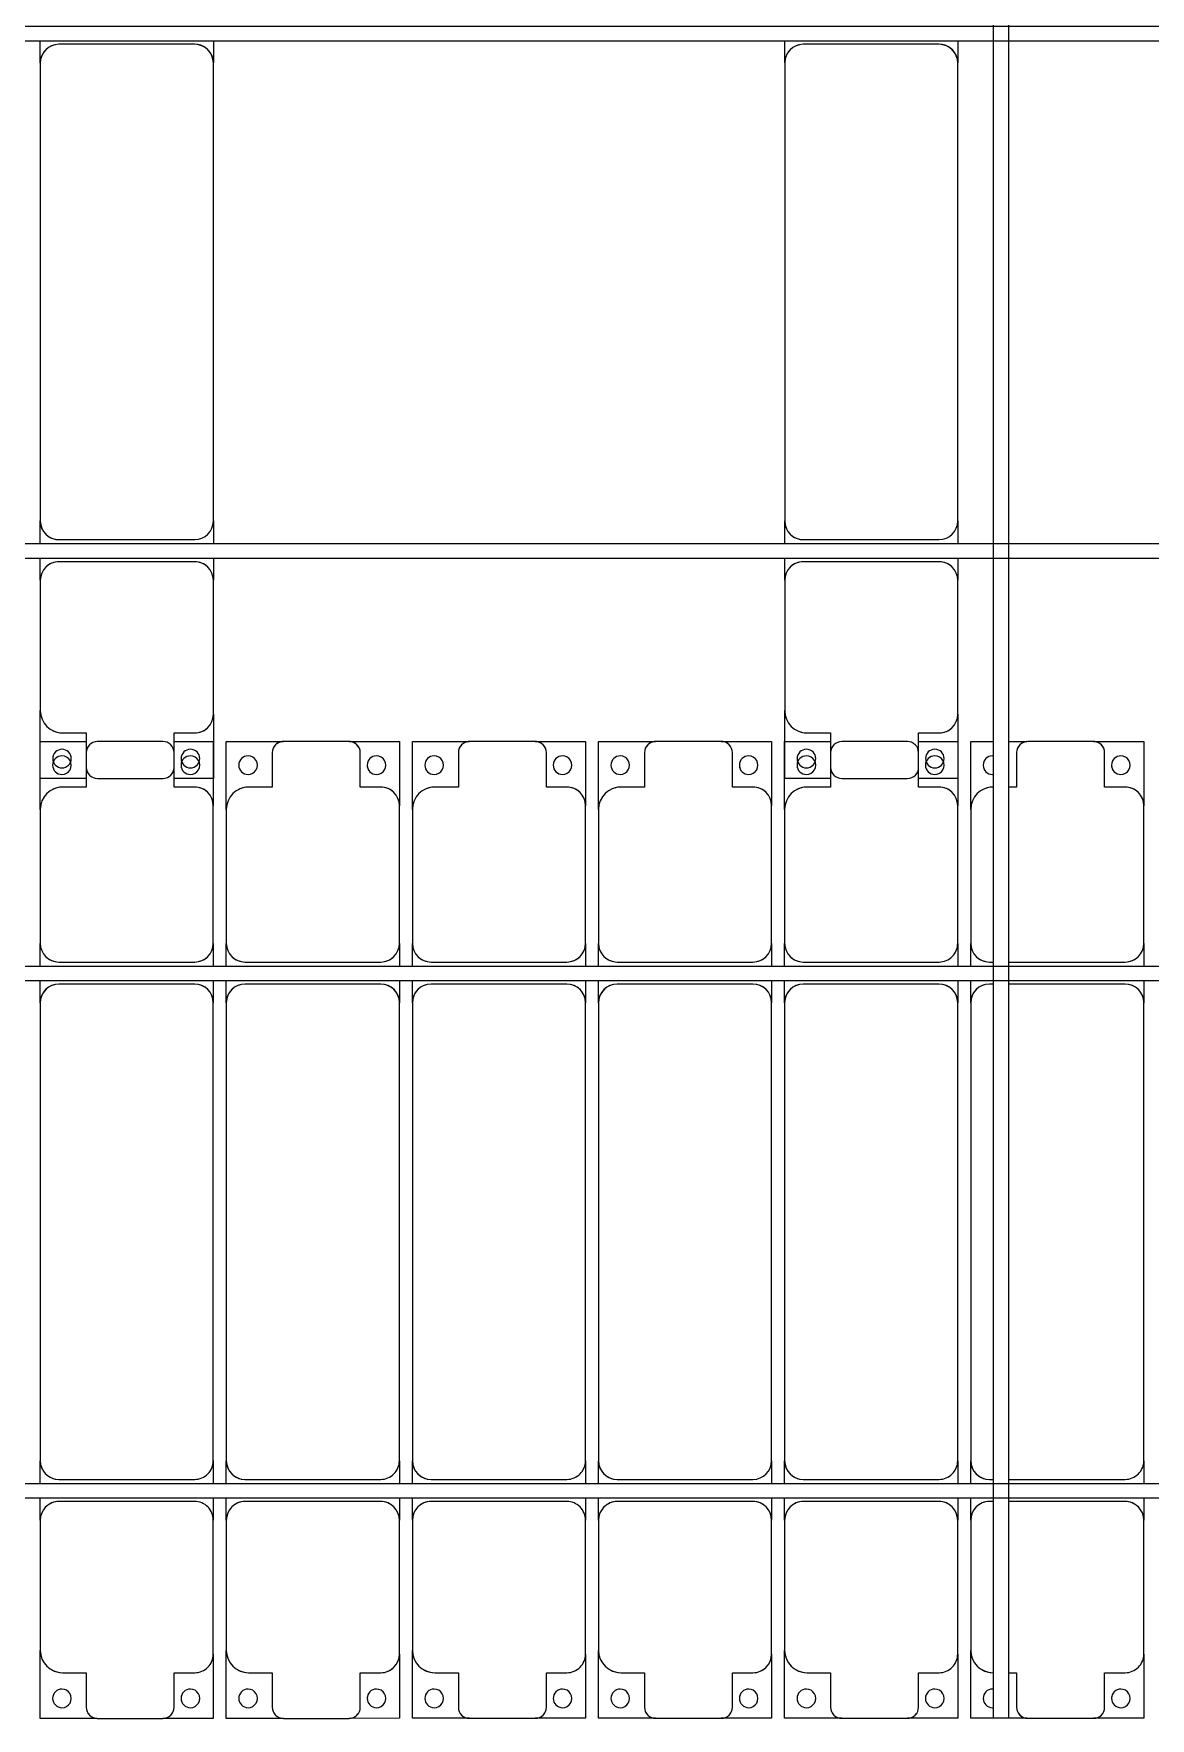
# Model space of a CAD drawing. Header units: millimetres. Extents: x -178706 to 107777, y -87310 to 933.
# Drawn here: x -17141 to -14141, y -79787 to -75261 of the extents above; entities that cross this region are included whole.
import ezdxf

# ---------------------------------------------------------------- set-up
doc = ezdxf.new("R2010")
doc.units = ezdxf.units.MM
doc.layers.add('A-GENM', color=13, linetype='Continuous', lineweight=9)
doc.layers.add('S-BEAM', color=12, linetype='Continuous', lineweight=9)

# ---------------------------------------------------------------- blocks, each defined once
blk = doc.blocks.new('Dải phao đi lại kèm đỡ invester - DẢI PHAO ĐI LẠI-19658-BỐ TRÍ KHUNG KẾT CẤU BÈ PIN 04')
at = {"layer": 'A-GENM', "color": 7}
for p, q in [((153758.4, 1312.2), (153882, 1312.2)), ((153758.4, 1129.7), (153758.4, 1312.2)), ((153881.8, 1282.2), (153881.8, 1189.7)), ((154088.2, 1312.2), (153911.8, 1312.2)), ((154118.2, 1189.7), (154118.2, 1282.2)), ((154118.4, 1312.2), (154223.4, 1312.2)), ((154223.4, 1312.2), (154223.4, 1139.7)), ((154258.4, 1312.2), (154411.8, 1312.2)), ((154258.4, 1129.7), (154258.4, 1312.2)), ((154381.8, 1282.2), (154381.8, 1189.7)), ((154588.2, 1312.2), (154411.8, 1312.2)), ((154588.2, 1312.2), (154723.4, 1312.2)), ((154618.2, 1189.7), (154618.2, 1282.2)), ((154723.4, 1312.2), (154723.4, 1139.7)), ((154758.4, 1312.2), (154911.8, 1312.2)), ((154758.4, 1129.7), (154758.4, 1312.2)), ((154881.8, 1282.2), (154881.8, 1189.7)), ((155088.2, 1312.2), (154911.8, 1312.2)), ((155088.2, 1312.2), (155223.4, 1312.2)), ((155118.2, 1189.7), (155118.2, 1282.2)), ((155223.4, 1312.2), (155223.4, 1139.7)), ((155258.4, 1312.2), (155411.8, 1312.2)), ((155258.4, 1129.7), (155258.4, 1312.2)), ((155381.8, 1282.2), (155381.8, 1189.7)), ((155588.2, 1312.2), (155411.8, 1312.2)), ((155588.2, 1312.2), (155723.4, 1312.2)), ((155618.2, 1189.7), (155618.2, 1282.2)), ((155723.4, 1312.2), (155723.4, 1139.7)), ((155758.4, 1312.2), (155882, 1312.2)), ((155758.4, 1129.7), (155758.4, 1312.2)), ((155881.8, 1282.2), (155881.8, 1189.7)), ((156088.2, 1312.2), (155911.8, 1312.2)), ((156118.2, 1189.7), (156118.2, 1282.2)), ((156118.4, 1312.2), (156223.4, 1312.2)), ((156223.4, 1312.2), (156223.4, 1139.7)), ((156258.4, 1312.2), (156320, 1312.2)), ((156258.4, 1129.7), (156258.4, 1312.2)), ((156360, 1312.2), (156409.2, 1312.2)), ((156381.8, 1282.2), (156381.8, 1189.7)), ((156588.2, 1312.2), (156411.8, 1312.2)), ((156588.2, 1312.2), (156723.4, 1312.2)), ((156618.2, 1189.7), (156618.2, 1282.2)), ((156723.4, 1312.2), (156723.4, 1139.7)), ((153881.8, 1189.7), (153818.4, 1189.7)), ((154173.4, 1189.7), (154118.2, 1189.7)), ((154381.8, 1189.7), (154318.4, 1189.7)), ((154673.4, 1189.7), (154618.2, 1189.7)), ((154881.8, 1189.7), (154818.4, 1189.7)), ((155173.4, 1189.7), (155118.2, 1189.7)), ((155381.8, 1189.7), (155318.4, 1189.7)), ((155673.4, 1189.7), (155618.2, 1189.7)), ((155881.8, 1189.7), (155818.4, 1189.7)), ((156173.4, 1189.7), (156118.2, 1189.7)), ((156381.8, 1189.7), (156360, 1189.7)), ((156673.4, 1189.7), (156618.2, 1189.7)), ((154223.4, 769.7), (154223.4, 1139.7)), ((154723.4, 769.7), (154723.4, 1139.7)), ((155223.4, 769.7), (155223.4, 1139.7)), ((155723.4, 769.7), (155723.4, 1139.7)), ((156223.4, 769.7), (156223.4, 1139.7)), ((156723.4, 769.7), (156723.4, 1139.7)), ((153758.4, 1129.7), (153758.4, 769.7)), ((154258.4, 1129.7), (154258.4, 769.7)), ((154758.4, 1129.7), (154758.4, 769.7)), ((155258.4, 1129.7), (155258.4, 769.7)), ((155758.4, 1129.7), (155758.4, 769.7)), ((156258.4, 1129.7), (156258.4, 769.7)), ((153758.4, 708.9), (153758.4, 769.7)), ((154223.4, 769.7), (154223.4, 708.9)), ((154258.4, 708.9), (154258.4, 769.7)), ((154723.4, 769.7), (154723.4, 708.9)), ((154758.4, 708.9), (154758.4, 769.7)), ((155223.4, 769.7), (155223.4, 708.9)), ((155258.4, 708.9), (155258.4, 769.7)), ((155723.4, 769.7), (155723.4, 708.9)), ((155758.4, 708.9), (155758.4, 769.7)), ((156223.4, 769.7), (156223.4, 708.9)), ((156258.4, 708.9), (156258.4, 769.7)), ((156723.4, 769.7), (156723.4, 708.9)), ((153808.4, 719.7), (154173.4, 719.7)), ((154308.4, 719.7), (154673.4, 719.7)), ((154808.4, 719.7), (155173.4, 719.7)), ((155308.4, 719.7), (155673.4, 719.7)), ((155808.4, 719.7), (156173.4, 719.7)), ((156308.4, 719.7), (156320, 719.7)), ((156360, 719.7), (156673.4, 719.7)), ((153758.4, 610.3), (153758.4, 668.9)), ((154173.4, 660.3), (153808.4, 660.3)), ((154223.4, 668.9), (154223.4, 610.3)), ((154258.4, 610.3), (154258.4, 668.9)), ((154673.4, 660.3), (154308.4, 660.3)), ((154723.4, 668.9), (154723.4, 610.3)), ((154758.4, 610.3), (154758.4, 668.9)), ((155173.4, 660.3), (154808.4, 660.3)), ((155223.4, 668.9), (155223.4, 610.3)), ((155258.4, 610.3), (155258.4, 668.9)), ((155673.4, 660.3), (155308.4, 660.3)), ((155723.4, 668.9), (155723.4, 610.3)), ((155758.4, 610.3), (155758.4, 668.9)), ((156173.4, 660.3), (155808.4, 660.3)), ((156223.4, 668.9), (156223.4, 610.3)), ((156258.4, 610.3), (156258.4, 668.9)), ((156320, 660.3), (156308.4, 660.3)), ((156673.4, 660.3), (156360, 660.3)), ((156723.4, 668.9), (156723.4, 610.3)), ((153758.4, 610.3), (153758.4, -620.3)), ((154223.4, -620.3), (154223.4, 610.3)), ((154258.4, 610.3), (154258.4, -620.3)), ((154723.4, -620.3), (154723.4, 610.3)), ((154758.4, 610.3), (154758.4, -620.3)), ((155223.4, -620.3), (155223.4, 610.3)), ((155258.4, 610.3), (155258.4, -620.3)), ((155723.4, -620.3), (155723.4, 610.3)), ((155758.4, 610.3), (155758.4, -620.3)), ((156223.4, -620.3), (156223.4, 610.3)), ((156258.4, 610.3), (156258.4, -620.3)), ((156723.4, -620.3), (156723.4, 610.3)), ((153758.4, -681.1), (153758.4, -620.3)), ((154223.4, -620.3), (154223.4, -681.1)), ((154258.4, -681.1), (154258.4, -620.3)), ((154723.4, -620.3), (154723.4, -681.1)), ((154758.4, -681.1), (154758.4, -620.3)), ((155223.4, -620.3), (155223.4, -681.1)), ((155258.4, -681.1), (155258.4, -620.3)), ((155723.4, -620.3), (155723.4, -681.1)), ((155758.4, -681.1), (155758.4, -620.3)), ((156223.4, -620.3), (156223.4, -681.1)), ((156258.4, -681.1), (156258.4, -620.3)), ((156723.4, -620.3), (156723.4, -681.1)), ((153808.4, -670.3), (154173.4, -670.3)), ((154308.4, -670.3), (154673.4, -670.3)), ((154808.4, -670.3), (155173.4, -670.3)), ((155308.4, -670.3), (155673.4, -670.3)), ((155808.4, -670.3), (156173.4, -670.3)), ((156308.4, -670.3), (156320, -670.3)), ((156360, -670.3), (156673.4, -670.3)), ((153758.4, -779.7), (153758.4, -721.1)), ((154223.4, -721.1), (154223.4, -779.7)), ((154258.4, -779.7), (154258.4, -721.1)), ((154723.4, -721.1), (154723.4, -779.7)), ((154758.4, -779.7), (154758.4, -721.1)), ((155223.4, -721.1), (155223.4, -779.7)), ((155258.4, -779.7), (155258.4, -721.1)), ((155723.4, -721.1), (155723.4, -779.7)), ((155758.4, -779.7), (155758.4, -721.1)), ((156223.4, -721.1), (156223.4, -779.7)), ((156258.4, -779.7), (156258.4, -721.1)), ((156723.4, -721.1), (156723.4, -779.7)), ((154173.4, -729.7), (153808.4, -729.7)), ((154673.4, -729.7), (154308.4, -729.7)), ((155173.4, -729.7), (154808.4, -729.7)), ((155673.4, -729.7), (155308.4, -729.7)), ((156173.4, -729.7), (155808.4, -729.7)), ((156320, -729.7), (156308.4, -729.7)), ((156673.4, -729.7), (156360, -729.7)), ((153758.4, -779.7), (153758.4, -1129.7)), ((154223.4, -1139.7), (154223.4, -779.7)), ((154258.4, -779.7), (154258.4, -1129.7)), ((154723.4, -1139.7), (154723.4, -779.7)), ((154758.4, -779.7), (154758.4, -1129.7)), ((155223.4, -1139.7), (155223.4, -779.7)), ((155258.4, -779.7), (155258.4, -1129.7)), ((155723.4, -1139.7), (155723.4, -779.7)), ((155758.4, -779.7), (155758.4, -1129.7)), ((156223.4, -1139.7), (156223.4, -779.7)), ((156258.4, -779.7), (156258.4, -1129.7)), ((156723.4, -1139.7), (156723.4, -779.7)), ((153758.4, -1312.2), (153758.4, -1129.7)), ((154258.4, -1312.2), (154258.4, -1129.7)), ((154758.4, -1312.2), (154758.4, -1129.7)), ((155258.4, -1312.2), (155258.4, -1129.7)), ((155758.4, -1312.2), (155758.4, -1129.7)), ((156258.4, -1312.2), (156258.4, -1129.7)), ((154223.4, -1139.7), (154223.4, -1312.2)), ((154723.4, -1139.7), (154723.4, -1312.2)), ((155223.4, -1139.7), (155223.4, -1312.2)), ((155723.4, -1139.7), (155723.4, -1312.2)), ((156223.4, -1139.7), (156223.4, -1312.2)), ((156723.4, -1139.7), (156723.4, -1312.2)), ((153818.4, -1189.7), (153881.8, -1189.7)), ((153881.8, -1189.7), (153881.8, -1282.2)), ((154118.2, -1282.2), (154118.2, -1189.7)), ((154118.2, -1189.7), (154173.4, -1189.7)), ((154318.4, -1189.7), (154381.8, -1189.7)), ((154381.8, -1189.7), (154381.8, -1282.2)), ((154618.2, -1282.2), (154618.2, -1189.7)), ((154618.2, -1189.7), (154673.4, -1189.7)), ((154818.4, -1189.7), (154881.8, -1189.7)), ((154881.8, -1189.7), (154881.8, -1282.2)), ((155118.2, -1282.2), (155118.2, -1189.7)), ((155118.2, -1189.7), (155173.4, -1189.7)), ((155318.4, -1189.7), (155381.8, -1189.7)), ((155381.8, -1189.7), (155381.8, -1282.2)), ((155618.2, -1282.2), (155618.2, -1189.7)), ((155618.2, -1189.7), (155673.4, -1189.7)), ((155818.4, -1189.7), (155881.8, -1189.7)), ((155881.8, -1189.7), (155881.8, -1282.2)), ((156118.2, -1282.2), (156118.2, -1189.7)), ((156118.2, -1189.7), (156173.4, -1189.7)), ((156360, -1189.7), (156381.8, -1189.7)), ((156381.8, -1189.7), (156381.8, -1282.2)), ((156618.2, -1282.2), (156618.2, -1189.7)), ((156618.2, -1189.7), (156673.4, -1189.7)), ((153911.8, -1312.2), (153758.4, -1312.2)), ((153911.8, -1312.2), (154088.2, -1312.2)), ((154223.4, -1312.2), (154088.2, -1312.2)), ((154411.8, -1312.2), (154258.4, -1312.2)), ((154411.8, -1312.2), (154588.2, -1312.2)), ((154723.4, -1312.2), (154588.2, -1312.2)), ((154911.8, -1312.2), (154758.4, -1312.2)), ((154911.8, -1312.2), (155088.2, -1312.2)), ((155223.4, -1312.2), (155088.2, -1312.2)), ((155411.8, -1312.2), (155258.4, -1312.2)), ((155411.8, -1312.2), (155588.2, -1312.2)), ((155723.4, -1312.2), (155588.2, -1312.2)), ((155911.8, -1312.2), (155758.4, -1312.2)), ((155911.8, -1312.2), (156088.2, -1312.2)), ((156223.4, -1312.2), (156088.2, -1312.2)), ((156320, -1312.2), (156258.4, -1312.2)), ((156409.2, -1312.2), (156360, -1312.2)), ((156411.8, -1312.2), (156588.2, -1312.2)), ((156723.4, -1312.2), (156588.2, -1312.2))]:
    blk.add_line(p, q, dxfattribs=at)
for centre, radius, start, end in [((153816.8, 1248.6), 25, 90, 270), ((153816.8, 1248.6), 25, 270, 90), ((153911.8, 1282.2), 30, 90, 180), ((154088.2, 1282.2), 30, 360, 90), ((154161.8, 1248.6), 25, 90, 270), ((154161.8, 1248.6), 25, 270, 90), ((154316.8, 1248.6), 25, 90, 270), ((154316.8, 1248.6), 25, 270, 90), ((154411.8, 1282.2), 30, 90, 180), ((154411.8, 1282.2), 30, 90, 150), ((154588.2, 1282.2), 30, 0, 90), ((154588.2, 1282.2), 30, 30, 90), ((154661.8, 1248.6), 25, 90, 270), ((154661.8, 1248.6), 25, 270, 90), ((154816.8, 1248.6), 25, 90, 270), ((154816.8, 1248.6), 25, 270, 90), ((154911.8, 1282.2), 30, 90, 180), ((154911.8, 1282.2), 30, 90, 150), ((155088.2, 1282.2), 30, 0, 90), ((155088.2, 1282.2), 30, 30, 90), ((155161.8, 1248.6), 25, 90, 270), ((155161.8, 1248.6), 25, 270, 90), ((155316.8, 1248.6), 25, 90, 270), ((155316.8, 1248.6), 25, 270, 90), ((155411.8, 1282.2), 30, 90, 180), ((155411.8, 1282.2), 30, 90, 150), ((155588.2, 1282.2), 30, 360, 90), ((155588.2, 1282.2), 30, 30, 90), ((155661.8, 1248.6), 25, 90, 270), ((155661.8, 1248.6), 25, 270, 90), ((155816.8, 1248.6), 25, 90, 270), ((155816.8, 1248.6), 25, 270, 90), ((155911.8, 1282.2), 30, 90, 180), ((156088.2, 1282.2), 30, 360, 90), ((156161.8, 1248.6), 25, 90, 270), ((156161.8, 1248.6), 25, 270, 90), ((156316.8, 1248.6), 25, 90, 270), ((156411.8, 1282.2), 30, 90, 180), ((156411.8, 1282.2), 30, 94.9001, 150), ((156588.2, 1282.2), 30, 0, 90), ((156588.2, 1282.2), 30, 30, 90), ((156661.8, 1248.6), 25, 90, 270), ((156661.8, 1248.6), 25, 270, 90), ((154661.8, 1248.6), 25, 180, 195), ((155161.8, 1248.6), 25, 180, 195), ((155661.8, 1248.6), 25, 180, 195), ((156661.8, 1248.6), 25, 180, 195), ((153818.4, 1129.7), 60, 90, 180), ((153818.4, 1129.7), 60, 90, 120), ((154173.4, 1139.7), 50, 0, 90), ((154173.4, 1139.7), 50, 45, 90), ((154318.4, 1129.7), 60, 90, 180), ((154318.4, 1129.7), 60, 90, 120), ((154673.4, 1139.7), 50, 0, 90), ((154673.4, 1139.7), 50, 45, 90), ((154818.4, 1129.7), 60, 90, 180), ((154818.4, 1129.7), 60, 90, 120), ((155173.4, 1139.7), 50, 0, 90), ((155173.4, 1139.7), 50, 45, 90), ((155318.4, 1129.7), 60, 90, 180), ((155318.4, 1129.7), 60, 90, 120), ((155673.4, 1139.7), 50, 0, 90), ((155673.4, 1139.7), 50, 45, 90), ((155818.4, 1129.7), 60, 90, 180), ((155818.4, 1129.7), 60, 90, 120), ((156173.4, 1139.7), 50, 0, 90), ((156173.4, 1139.7), 50, 45, 90), ((156318.4, 1129.7), 60, 90, 180), ((156318.4, 1129.7), 60, 90, 120), ((156673.4, 1139.7), 50, 0, 90), ((156673.4, 1139.7), 50, 45, 90), ((153808.4, 769.7), 50, 180, 270), ((154173.4, 769.7), 50, 270, 360), ((154308.4, 769.7), 50, 180, 270), ((154673.4, 769.7), 50, 270, 360), ((154808.4, 769.7), 50, 180, 270), ((155173.4, 769.7), 50, 270, 360), ((155308.4, 769.7), 50, 180, 270), ((155673.4, 769.7), 50, 270, 360), ((155808.4, 769.7), 50, 180, 270), ((156173.4, 769.7), 50, 270, 0), ((156308.4, 769.7), 50, 180, 270), ((156673.4, 769.7), 50, 270, 360), ((153808.4, 769.7), 50, 225, 270), ((154173.4, 769.7), 50, 270, 315), ((154308.4, 769.7), 50, 225, 270), ((154673.4, 769.7), 50, 270, 315), ((154808.4, 769.7), 50, 225, 270), ((155173.4, 769.7), 50, 270, 315), ((155308.4, 769.7), 50, 225, 270), ((155673.4, 769.7), 50, 270, 315), ((155808.4, 769.7), 50, 225, 270), ((156173.4, 769.7), 50, 270, 315), ((156308.4, 769.7), 50, 225, 270), ((156673.4, 769.7), 50, 270, 315), ((153808.4, 610.3), 50, 90, 180), ((153808.4, 610.3), 50, 105, 180), ((154173.4, 610.3), 50, 0, 90), ((154173.4, 610.3), 50, 15, 90), ((154308.4, 610.3), 50, 90, 180), ((154308.4, 610.3), 50, 105, 180), ((154673.4, 610.3), 50, 0, 90), ((154673.4, 610.3), 50, 15, 90), ((154808.4, 610.3), 50, 90, 180), ((154808.4, 610.3), 50, 105, 180), ((155173.4, 610.3), 50, 0, 90), ((155173.4, 610.3), 50, 15, 90), ((155308.4, 610.3), 50, 90, 180), ((155308.4, 610.3), 50, 105, 180), ((155673.4, 610.3), 50, 0, 90), ((155673.4, 610.3), 50, 15, 90), ((155808.4, 610.3), 50, 90, 180), ((155808.4, 610.3), 50, 105, 180), ((156173.4, 610.3), 50, 0, 90), ((156173.4, 610.3), 50, 15, 90), ((156308.4, 610.3), 50, 90, 180), ((156308.4, 610.3), 50, 105, 180), ((156673.4, 610.3), 50, 0, 90), ((156673.4, 610.3), 50, 15, 90), ((153808.4, -620.3), 50, 180, 270), ((153808.4, -620.3), 50, 195, 270), ((154173.4, -620.3), 50, 270, 0), ((154173.4, -620.3), 50, 270, 0), ((154308.4, -620.3), 50, 180, 270), ((154308.4, -620.3), 50, 195, 270), ((154673.4, -620.3), 50, 270, 0), ((154673.4, -620.3), 50, 270, 0), ((154808.4, -620.3), 50, 180, 270), ((154808.4, -620.3), 50, 195, 270), ((155173.4, -620.3), 50, 270, 0), ((155173.4, -620.3), 50, 270, 0), ((155308.4, -620.3), 50, 180, 270), ((155308.4, -620.3), 50, 195, 270), ((155673.4, -620.3), 50, 270, 360), ((155673.4, -620.3), 50, 270, 360), ((155808.4, -620.3), 50, 180, 270), ((155808.4, -620.3), 50, 195, 270), ((156173.4, -620.3), 50, 270, 0), ((156173.4, -620.3), 50, 270, 0), ((156308.4, -620.3), 50, 180, 270), ((156308.4, -620.3), 50, 195, 270), ((156673.4, -620.3), 50, 270, 0), ((156673.4, -620.3), 50, 270, 0), ((153808.4, -779.7), 50, 90, 180), ((153808.4, -779.7), 50, 90, 135), ((154173.4, -779.7), 50, 360, 90), ((154173.4, -779.7), 50, 45, 90), ((154308.4, -779.7), 50, 90, 180), ((154308.4, -779.7), 50, 90, 135), ((154673.4, -779.7), 50, 0, 90), ((154673.4, -779.7), 50, 45, 90), ((154808.4, -779.7), 50, 90, 180), ((154808.4, -779.7), 50, 90, 135), ((155173.4, -779.7), 50, 360, 90), ((155173.4, -779.7), 50, 45, 90), ((155308.4, -779.7), 50, 90, 180), ((155308.4, -779.7), 50, 90, 135), ((155673.4, -779.7), 50, 0, 90), ((155673.4, -779.7), 50, 45, 90), ((155808.4, -779.7), 50, 90, 180), ((155808.4, -779.7), 50, 90, 135), ((156173.4, -779.7), 50, 0, 90), ((156173.4, -779.7), 50, 45, 90), ((156308.4, -779.7), 50, 90, 180), ((156308.4, -779.7), 50, 90, 135), ((156673.4, -779.7), 50, 0, 90), ((156673.4, -779.7), 50, 45, 90), ((153818.4, -1129.7), 60, 180, 270), ((154318.4, -1129.7), 60, 180, 270), ((154818.4, -1129.7), 60, 180, 270), ((155318.4, -1129.7), 60, 180, 270), ((155818.4, -1129.7), 60, 180, 270), ((156318.4, -1129.7), 60, 180, 270), ((154173.4, -1139.7), 50, 270, 0), ((154173.4, -1139.7), 50, 270, 315), ((154673.4, -1139.7), 50, 270, 360), ((154673.4, -1139.7), 50, 270, 315), ((155173.4, -1139.7), 50, 270, 0), ((155173.4, -1139.7), 50, 270, 315), ((155673.4, -1139.7), 50, 270, 360), ((155673.4, -1139.7), 50, 270, 315), ((156173.4, -1139.7), 50, 270, 0), ((156173.4, -1139.7), 50, 270, 315), ((156673.4, -1139.7), 50, 270, 0), ((156673.4, -1139.7), 50, 270, 315), ((153818.4, -1129.7), 60, 240, 270), ((154318.4, -1129.7), 60, 240, 270), ((154818.4, -1129.7), 60, 240, 270), ((155318.4, -1129.7), 60, 240, 270), ((155818.4, -1129.7), 60, 240, 270), ((156318.4, -1129.7), 60, 240, 270), ((153816.8, -1258.6), 25, 90, 270), ((153816.8, -1258.6), 25, 270, 90), ((154161.8, -1258.6), 25, 90, 270), ((154161.8, -1258.6), 25, 165, 180), ((154161.8, -1258.6), 25, 270, 90), ((154316.8, -1258.6), 25, 90, 270), ((154316.8, -1258.6), 25, 270, 90), ((154661.8, -1258.6), 25, 90, 270), ((154661.8, -1258.6), 25, 165, 180), ((154661.8, -1258.6), 25, 270, 90), ((154816.8, -1258.6), 25, 90, 270), ((154816.8, -1258.6), 25, 270, 90), ((155161.8, -1258.6), 25, 90, 270), ((155161.8, -1258.6), 25, 165, 180), ((155161.8, -1258.6), 25, 270, 90), ((155316.8, -1258.6), 25, 90, 270), ((155316.8, -1258.6), 25, 270, 90), ((155661.8, -1258.6), 25, 90, 270), ((155661.8, -1258.6), 25, 165, 180), ((155661.8, -1258.6), 25, 270, 90), ((155816.8, -1258.6), 25, 90, 270), ((155816.8, -1258.6), 25, 270, 90), ((156161.8, -1258.6), 25, 90, 270), ((156161.8, -1258.6), 25, 165, 180), ((156161.8, -1258.6), 25, 270, 90), ((156316.8, -1258.6), 25, 90, 270), ((156661.8, -1258.6), 25, 90, 270), ((156661.8, -1258.6), 25, 165, 180), ((156661.8, -1258.6), 25, 270, 90), ((153911.8, -1282.2), 30, 180, 270), ((153911.8, -1282.2), 30, 210, 270), ((154088.2, -1282.2), 30, 270, 0), ((154088.2, -1282.2), 30, 270, 330), ((154411.8, -1282.2), 30, 180, 270), ((154411.8, -1282.2), 30, 210, 270), ((154588.2, -1282.2), 30, 270, 0), ((154588.2, -1282.2), 30, 270, 330), ((154911.8, -1282.2), 30, 180, 270), ((154911.8, -1282.2), 30, 210, 270), ((155088.2, -1282.2), 30, 270, 0), ((155088.2, -1282.2), 30, 270, 330), ((155411.8, -1282.2), 30, 180, 270), ((155411.8, -1282.2), 30, 210, 270), ((155588.2, -1282.2), 30, 270, 0), ((155588.2, -1282.2), 30, 270, 330), ((155911.8, -1282.2), 30, 180, 270), ((155911.8, -1282.2), 30, 210, 270), ((156088.2, -1282.2), 30, 270, 0), ((156088.2, -1282.2), 30, 270, 330), ((156411.8, -1282.2), 30, 180, 270), ((156411.8, -1282.2), 30, 210, 265.0907), ((156588.2, -1282.2), 30, 270, 0), ((156588.2, -1282.2), 30, 270, 330)]:
    blk.add_arc(centre, radius, start, end, dxfattribs=at)
blk = doc.blocks.new('Dầm C52 - Dầm C52-22346-BỐ TRÍ KHUNG KẾT CẤU BÈ PIN 04')
at = {"layer": 'S-BEAM', "color": 1}
for p, q in [((-87623.4, 20), (87623.4, 20)), ((87623.4, -20), (-87623.4, -20))]:
    blk.add_line(p, q, dxfattribs=at)
blk = doc.blocks.new('Dai phao do pin - DẢI PHAO ĐỠ PIN-V64-BỐ TRÍ KHUNG KẾT CẤU BÈ PIN 04')
at = {"layer": 'A-GENM', "color": 7}
for p, q in [((-1312.2, 241.6), (-1129.7, 241.6)), ((-1312.2, 118.4), (-1312.2, 241.6)), ((-779.7, 241.6), (-1129.7, 241.6)), ((-779.7, 241.6), (-721.1, 241.6)), ((-681.1, 241.6), (-620.3, 241.6)), ((610.3, 241.6), (-620.3, 241.6)), ((610.3, 241.6), (668.9, 241.6)), ((-1189.7, 181.6), (-1189.7, 118.2)), ((-729.7, -173.4), (-729.7, 191.6)), ((-670.3, 191.6), (-670.3, -173.4)), ((660.3, -173.4), (660.3, 191.6)), ((-1189.7, 118.2), (-1282.2, 118.2)), ((-1312.2, 88.2), (-1312.2, -88.2)), ((-1312.2, -223.4), (-1312.2, -118)), ((-1282.2, -118.2), (-1189.7, -118.2)), ((-1189.7, -118.2), (-1189.7, -173.4)), ((-1139.7, -223.4), (-1312.2, -223.4)), ((-1139.7, -223.4), (-779.7, -223.4)), ((-721.1, -223.4), (-779.7, -223.4)), ((-620.3, -223.4), (-681.1, -223.4)), ((-620.3, -223.4), (610.3, -223.4)), ((668.9, -223.4), (610.3, -223.4))]:
    blk.add_line(p, q, dxfattribs=at)
for centre, radius, start, end in [((-1129.7, 181.6), 60, 90, 180), ((-779.7, 191.6), 50, 360, 90), ((-779.7, 191.6), 50, 360, 45), ((-620.3, 191.6), 50, 90, 180), ((-620.3, 191.6), 50, 105, 180), ((610.3, 191.6), 50, 360, 90), ((610.3, 191.6), 50, 15, 90), ((-1258.6, 183.2), 25, 0, 180), ((-1258.6, 183.2), 25, 180, 0), ((-1129.7, 181.6), 60, 150, 180), ((-1282.2, 88.2), 30, 90, 180), ((-1282.2, -88.2), 30, 180, 270), ((-1258.6, -161.8), 25, 0, 180), ((-1258.6, -161.8), 25, 180, 0), ((-1139.7, -173.4), 50, 180, 270), ((-1139.7, -173.4), 50, 180, 225), ((-779.7, -173.4), 50, 270, 360), ((-779.7, -173.4), 50, 315, 360), ((-620.3, -173.4), 50, 180, 270), ((-620.3, -173.4), 50, 180, 270), ((610.3, -173.4), 50, 270, 360), ((610.3, -173.4), 50, 285, 360)]:
    blk.add_arc(centre, radius, start, end, dxfattribs=at)
blk = doc.blocks.new('Dai phao do pin - DẢI PHAO ĐỠ PIN-V65-BỐ TRÍ KHUNG KẾT CẤU BÈ PIN 04')
at = {"layer": 'A-GENM', "color": 7}
for p, q in [((-1312.2, 241.6), (-1129.7, 241.6)), ((-1312.2, 118.4), (-1312.2, 241.6)), ((-779.7, 241.6), (-1129.7, 241.6)), ((-779.7, 241.6), (-721.1, 241.6)), ((-681.1, 241.6), (-620.3, 241.6)), ((610.3, 241.6), (-620.3, 241.6)), ((610.3, 241.6), (668.9, 241.6)), ((-1189.7, 181.6), (-1189.7, 118.2)), ((-729.7, -173.4), (-729.7, 191.6)), ((-670.3, 191.6), (-670.3, -173.4)), ((660.3, -173.4), (660.3, 191.6)), ((-1189.7, 118.2), (-1282.2, 118.2)), ((-1312.2, 88.2), (-1312.2, -88.2)), ((-1312.2, -223.4), (-1312.2, -118)), ((-1282.2, -118.2), (-1189.7, -118.2)), ((-1189.7, -118.2), (-1189.7, -173.4)), ((-1139.7, -223.4), (-1312.2, -223.4)), ((-1139.7, -223.4), (-779.7, -223.4)), ((-721.1, -223.4), (-779.7, -223.4)), ((-620.3, -223.4), (-681.1, -223.4)), ((-620.3, -223.4), (610.3, -223.4)), ((668.9, -223.4), (610.3, -223.4))]:
    blk.add_line(p, q, dxfattribs=at)
for centre, radius, start, end in [((-1129.7, 181.6), 60, 90, 180), ((-779.7, 191.6), 50, 360, 90), ((-779.7, 191.6), 50, 360, 45), ((-620.3, 191.6), 50, 90, 180), ((-620.3, 191.6), 50, 105, 180), ((610.3, 191.6), 50, 360, 90), ((610.3, 191.6), 50, 15, 90), ((-1258.6, 183.2), 25, 0, 180), ((-1258.6, 183.2), 25, 180, 0), ((-1129.7, 181.6), 60, 150, 180), ((-1282.2, 88.2), 30, 90, 180), ((-1282.2, -88.2), 30, 180, 270), ((-1258.6, -161.8), 25, 0, 180), ((-1258.6, -161.8), 25, 180, 0), ((-1139.7, -173.4), 50, 180, 270), ((-1139.7, -173.4), 50, 180, 225), ((-779.7, -173.4), 50, 270, 360), ((-779.7, -173.4), 50, 315, 360), ((-620.3, -173.4), 50, 180, 270), ((-620.3, -173.4), 50, 180, 270), ((610.3, -173.4), 50, 270, 360), ((610.3, -173.4), 50, 285, 360)]:
    blk.add_arc(centre, radius, start, end, dxfattribs=at)
blk = doc.blocks.new('Dầm C52 - Hộp 40x60-15954-BỐ TRÍ KHUNG KẾT CẤU BÈ PIN 04')
at = {"layer": 'S-BEAM', "color": 3, "lineweight": 25}
for p, q in [((-20149.7, -20), (-20149.7, 20)), ((-20149.7, 20), (20149.7, 20)), ((20149.7, -20), (-20149.7, -20))]:
    blk.add_line(p, q, dxfattribs=at)
blk = doc.blocks.new('HOBANMONG_BEPIN 4_rvt-1-BỐ TRÍ KHUNG KẾT CẤU BÈ PIN 04')
at = {"layer": 'A-GENM', "color": 3, "lineweight": 25}
for name, p, rotation in [('Dai phao do pin - DẢI PHAO ĐỠ PIN-V65-BỐ TRÍ KHUNG KẾT CẤU BÈ PIN 04', (-16881.9, -75949.9), 90.00010434022374), ('Dai phao do pin - DẢI PHAO ĐỠ PIN-V64-BỐ TRÍ KHUNG KẾT CẤU BÈ PIN 04', (-14881.9, -75949.9), 90.00010434022374), ('Dải phao đi lại kèm đỡ invester - DẢI PHAO ĐI LẠI-19658-BỐ TRÍ KHUNG KẾT CẤU BÈ PIN 04', (-170882.1, -78475), 0.0001043351917741)]:
    blk.add_blockref(name, p, dxfattribs=dict(at, rotation=rotation))
at = {"layer": 'S-BEAM', "color": 3, "lineweight": 25}
for name, p, rotation in [('Dầm C52 - Hộp 40x60-15954-BỐ TRÍ KHUNG KẾT CẤU BÈ PIN 04', (-14542.2, -59637.2), 90.00010434022374), ('Dầm C52 - Dầm C52-22346-BỐ TRÍ KHUNG KẾT CẤU BÈ PIN 04', (-83798.6, -75261.2), 180.0001043386848), ('Dầm C52 - Dầm C52-22346-BỐ TRÍ KHUNG KẾT CẤU BÈ PIN 04', (-83794.8, -76651.2), 180.0001043386848), ('Dầm C52 - Dầm C52-22346-BỐ TRÍ KHUNG KẾT CẤU BÈ PIN 04', (-83791.6, -77785.9), 180.0001043386848), ('Dầm C52 - Dầm C52-22346-BỐ TRÍ KHUNG KẾT CẤU BÈ PIN 04', (-83787.8, -79175.9), 180.0001043351917)]:
    blk.add_blockref(name, p, dxfattribs=dict(at, rotation=rotation))

msp = doc.modelspace()

# ---------------------------------------------------------------- block references
at = {"lineweight": 5}
msp.add_blockref('HOBANMONG_BEPIN 4_rvt-1-BỐ TRÍ KHUNG KẾT CẤU BÈ PIN 04', (0, 0), dxfattribs=at)

doc.saveas('drawing.dxf')
